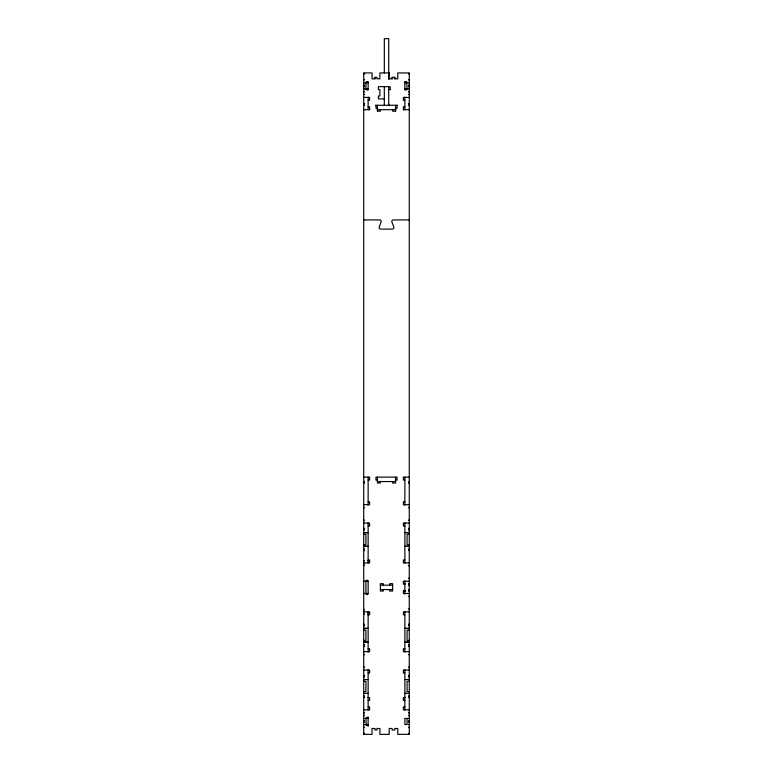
<?xml version="1.0" encoding="UTF-8"?>
<svg xmlns="http://www.w3.org/2000/svg" width="773" height="773" viewBox="0 0 773 773"><rect width="100%" height="100%" fill="white"/><g stroke="black" fill="none" stroke-linecap="round" stroke-linejoin="round"><path stroke-width="1.16" d="M380.384 109.689L380.384 111.157L377.446 111.157L377.446 108.22L375.978 108.22L375.978 105.283M384.316 104.886L384.316 86.663M388.722 104.297L388.722 105.283L388.722 86.663M392.636 109.689L392.636 111.157L395.573 111.157L395.573 108.22L397.042 108.22L397.042 105.283M392.133 78.827L389.177 78.827L389.196 72.942L379.891 72.942L379.891 78.827L376.944 78.827L376.973 77.358L374.963 77.358M363.716 73.367L364.547 73.367M408.453 73.367L409.284 73.367M363.716 73.928L364.547 73.928M408.453 73.928L409.284 73.928M392.114 77.358L394.829 77.358L394.829 78.827L397.766 78.827L397.766 72.942L409.284 72.942L409.284 734.35L397.766 734.35L397.766 728.475L394.829 728.475L394.829 729.944L392.133 729.944L392.133 728.475L389.196 728.475L389.196 734.35L379.91 734.35L379.91 728.475L376.973 728.475L376.973 729.944L374.982 729.944L374.982 728.475L372.045 728.475L372.045 734.35L363.716 734.35L363.716 72.942L372.045 72.942L372.026 78.827L374.982 78.827M363.716 79.803L364.547 79.803M408.453 79.803L409.284 79.803M363.716 82.74L368.132 82.74M404.868 82.74L409.284 82.74M363.716 85.194L364.547 85.194M408.453 85.194L409.284 85.194M363.716 86.663L364.547 86.663M408.453 86.663L409.284 86.663M363.716 88.866L368.132 88.866A1.102 1.102 0 0 1 367.03 89.968A1.102 1.102 0 0 1 365.919 88.866L365.919 82.566M409.284 88.866L404.868 88.866A1.102 1.102 0 0 0 405.97 89.968A1.102 1.102 0 0 0 407.081 88.866L406.666 81.841M388.703 89.6L390.201 89.6M363.716 91.803L364.547 91.803M408.453 91.803L409.284 91.803M363.716 94.499L364.547 94.499M408.453 94.499L409.284 94.499M363.716 97.446L369.6 97.446L369.6 100.384L368.132 100.384M409.284 97.446L403.4 97.446L403.4 100.384L404.868 100.384M384.316 98.915L378.412 98.915L378.441 95.968L379.91 95.968L379.91 89.6L378.412 89.6L378.441 86.663L390.201 86.663L390.172 89.6M363.716 103.814L364.547 103.814M408.453 103.814L409.284 103.814M363.716 105.283L364.547 105.283M375.475 105.283L397.525 105.283M408.453 105.283L409.284 105.283M368.132 106.751L369.62 106.751L369.62 109.689M404.897 106.751L403.4 106.751L403.429 109.689M363.716 109.689L369.716 109.689M377.437 109.689L395.563 109.689M403.284 109.689L409.284 109.689M363.716 219.928L379.736 219.928A1.469 1.469 0 0 1 381.118 221.899L379.147 227.214A1.469 1.469 0 0 0 380.558 229.108L392.442 229.108A1.469 1.469 0 0 0 393.853 227.214L391.882 221.899A1.469 1.469 0 0 1 393.264 219.928L409.284 219.928M363.716 477.134L369.6 477.134L369.6 480.081L368.132 480.081M409.284 477.134L403.4 477.134L403.4 480.081L404.868 480.081M377.446 480.081L375.978 480.081L375.978 477.134L397.042 477.134L397.042 480.081L395.573 480.081M363.716 481.55L364.547 481.55M377.437 481.55L395.563 481.55M408.453 481.55L409.284 481.55M363.716 483.019L364.547 483.019M408.453 483.019L409.284 483.019M368.132 501.754L369.6 501.754L369.6 504.692L363.716 504.692M404.868 501.754L403.4 501.754L403.4 504.692L409.284 504.692M363.716 507.639L364.547 507.639M408.453 507.639L409.284 507.639M363.716 520.132L364.547 520.132M408.453 520.132L409.284 520.132M363.716 523.07L369.6 523.07L369.6 526.007L368.132 526.007M409.284 523.07L403.4 523.07L403.4 526.007L404.868 526.007M363.716 528.442L364.547 528.442M408.453 528.442L409.284 528.442M363.716 529.911L364.547 529.911M408.453 529.911L409.284 529.911M363.716 534.327L365.919 534.327L365.919 544.617L363.716 544.617M409.284 534.327L407.081 534.327L407.081 544.617L409.284 544.617M363.716 549.023L364.547 549.023M408.453 549.023L409.284 549.023M363.716 550.492L364.547 550.492M408.453 550.492L409.284 550.492M368.132 559.932L369.6 559.932L369.6 562.879L363.716 562.879M404.868 559.932L403.4 559.932L403.4 562.879L409.284 562.879M363.716 560.667L364.547 560.667M367.581 560.667L368.132 560.667M363.716 565.082L364.547 565.082M408.453 565.817L409.284 565.817M408.453 578.31L409.284 578.31M363.716 581.248L368.132 581.248L368.132 593.5A1.102 1.102 0 0 1 367.03 594.601A1.102 1.102 0 0 1 365.919 593.5L365.919 581.248A1.102 1.102 0 0 1 367.03 580.146A1.102 1.102 0 0 1 368.132 581.248M409.284 581.248L403.4 581.248L403.4 584.185L404.868 584.185M404.868 583.692L405.419 583.692M408.453 583.692L409.284 583.692M380.374 585.171L392.626 585.171M408.453 585.171L409.284 585.171M380.374 589.577L392.626 589.577M408.453 589.577L409.284 589.577M404.868 590.553L403.4 590.553L403.4 593.5L409.284 593.5M404.868 591.045L405.419 591.045M408.453 591.045L409.284 591.045M363.716 593.5L368.132 593.5M408.453 596.437L409.284 596.437M408.453 608.931L409.284 608.931M363.716 609.665L364.547 609.665M363.716 611.868L369.6 611.868L369.6 614.806L368.132 614.806M409.284 611.868L403.4 611.868L403.4 614.806L404.868 614.806M363.716 614.071L364.547 614.071M367.581 614.071L368.132 614.071M363.716 624.246L364.547 624.246M408.453 624.246L409.284 624.246M363.716 625.724L364.547 625.724M408.453 625.724L409.284 625.724M363.716 630.13L365.919 630.13L365.919 640.421L363.716 640.421M409.284 630.13L407.081 630.13L407.081 640.421L409.284 640.421M363.716 642.092L368.132 642.092M404.868 642.092L409.284 642.092M363.716 642.16L368.132 642.16M404.868 642.16L409.284 642.16M363.716 644.827L364.547 644.827M408.453 644.827L409.284 644.827M363.716 646.296L364.547 646.296M408.453 646.296L409.284 646.296M368.132 648.731L369.6 648.731L369.6 651.678L363.716 651.678M404.868 648.731L403.4 648.731L403.4 651.678L409.284 651.678M363.716 654.615L364.547 654.615M408.453 654.615L409.284 654.615M363.716 667.109L364.547 667.109M408.453 667.109L409.284 667.109M363.716 670.046L369.6 670.046L369.6 672.983L368.132 672.983M409.284 670.046L403.4 670.046L403.4 672.983L404.868 672.983M363.716 675.428L364.547 675.428M408.453 675.428L409.284 675.428M363.716 676.897L364.547 676.897M408.453 676.897L409.284 676.897M363.716 679.622L368.132 679.564M404.868 679.564L409.284 679.564M363.716 681.303L365.919 681.303L365.919 691.593L363.716 691.593M409.284 681.303L407.081 681.303L407.081 691.593L409.284 691.593M363.716 693.333L368.132 693.275M404.868 693.275L409.284 693.275M363.716 696L364.547 696M408.453 696L409.284 696M363.716 697.468L364.547 697.468M367.581 697.468L368.132 697.468M404.868 697.468L405.419 697.468M408.453 697.468L409.284 697.468M368.132 697.604L369.6 697.604L369.6 700.541L368.132 700.541M404.868 697.604L403.4 697.604L403.4 700.541L404.868 700.541M368.132 706.918L369.6 706.918L369.6 709.856L363.716 709.856M404.868 706.918L403.4 706.918L403.4 709.856L409.284 709.856M363.716 712.793L364.547 712.793M408.453 712.793L409.284 712.793M363.716 715.489L364.547 715.489M408.453 715.489L409.284 715.489M363.716 718.426L364.547 718.426M365.919 718.426L368.132 718.426A1.102 1.102 0 0 0 367.03 717.325A1.102 1.102 0 0 0 365.919 718.426L366.334 725.461M408.453 718.426L409.284 718.426M363.716 720.629L364.547 720.629M408.453 720.629L409.284 720.629M363.716 722.098L364.547 722.098M408.453 722.098L409.284 722.098M363.716 724.552L368.132 724.552M408.453 724.552L409.284 724.552M363.716 727.49L364.547 727.49M408.453 727.49L409.284 727.49M363.716 733.374L364.547 733.374M408.453 733.374L409.284 733.374M363.716 733.925L364.547 733.925M408.453 733.925L409.284 733.925M368.132 82.566L367.716 81.841A1.121 1.121 0 0 0 365.842 82.547M404.868 81.638L404.868 89.968M404.897 97.089L404.868 109.689M404.868 477.134L404.868 505.242M404.868 522.886L404.868 563.063M404.868 580.881L404.868 594.05M404.868 611.868L404.868 652.045M404.868 669.862L404.868 710.039M395.563 105.283L395.573 111.157M395.563 477.134L395.573 483.019L392.636 483.019L392.636 481.55M394.81 77.358L394.81 78.827M392.133 77.358L392.114 78.827M389.698 585.171L389.698 583.692L392.636 583.692L392.636 591.045L389.698 591.045L389.698 589.577M389.177 72.942L389.177 78.827M388.722 79.242L388.722 38.65L384.316 38.65L384.316 72.942M383.331 585.171L383.331 583.692L380.384 583.692L380.384 591.045L383.331 591.045L383.331 589.577M380.384 481.55L380.384 483.019L377.446 483.019L377.437 477.134M377.437 105.283L377.446 111.157M374.982 77.358L374.963 78.827M368.132 81.638L368.132 89.968M368.151 97.089L368.132 109.689M368.132 477.134L368.132 505.242M368.132 522.886L368.132 563.073M368.132 611.868L368.132 652.045M368.132 669.862L368.132 710.039M368.132 716.958L368.132 726.205M404.791 82.547A1.121 1.121 0 0 1 406.588 81.928M368.209 724.755A1.121 1.121 0 0 1 366.412 725.374M368.132 532.587L363.716 532.587L368.132 532.645M409.284 532.587L404.868 532.587L409.284 532.645M368.132 546.289L363.716 546.289L368.132 546.356M409.284 546.289L404.868 546.289L409.284 546.356M368.132 628.391L363.716 628.391L368.132 628.449M409.284 628.391L404.868 628.391L409.284 628.449M407.081 718.426L404.868 718.426L404.868 724.552L407.081 724.552L407.081 718.426"/></g></svg>
